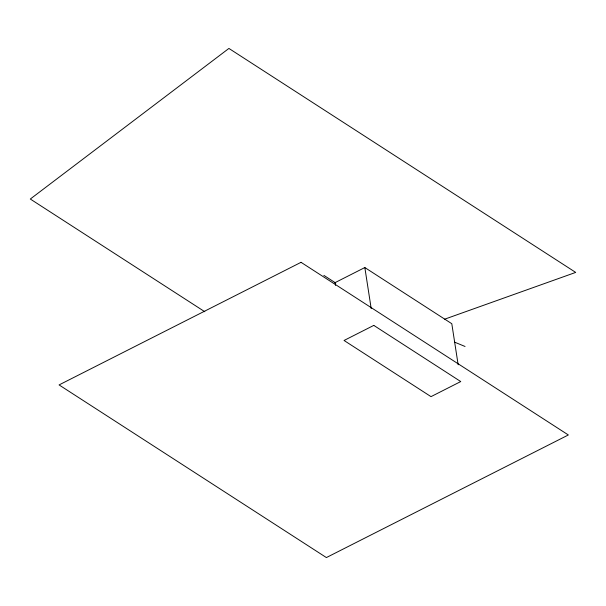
<?xml version="1.0" encoding="UTF-8"?>
<svg xmlns="http://www.w3.org/2000/svg" width="606" height="606" viewBox="0 0 606 606"><rect width="100%" height="100%" fill="white"/><g stroke="black" fill="none" stroke-linecap="round" stroke-linejoin="round"><path stroke-width="0.91" d="M458.151 364.767L451.796 323.71L364.835 267.549L335.095 282.616L335.527 285.418M444.675 319.18L575.7 272.412L228.909 48.435L30.3 199.033L204.805 311.734M454.568 342.14L465.052 346.473M323.854 275.359L335.732 283.032M364.835 267.549L371.198 308.605M301.038 262.322L59.077 384.924L326.384 557.565L568.345 434.964L301.038 262.322M373.796 325.399L344.049 340.474L431.01 396.635L460.749 381.56L373.796 325.399"/></g></svg>
